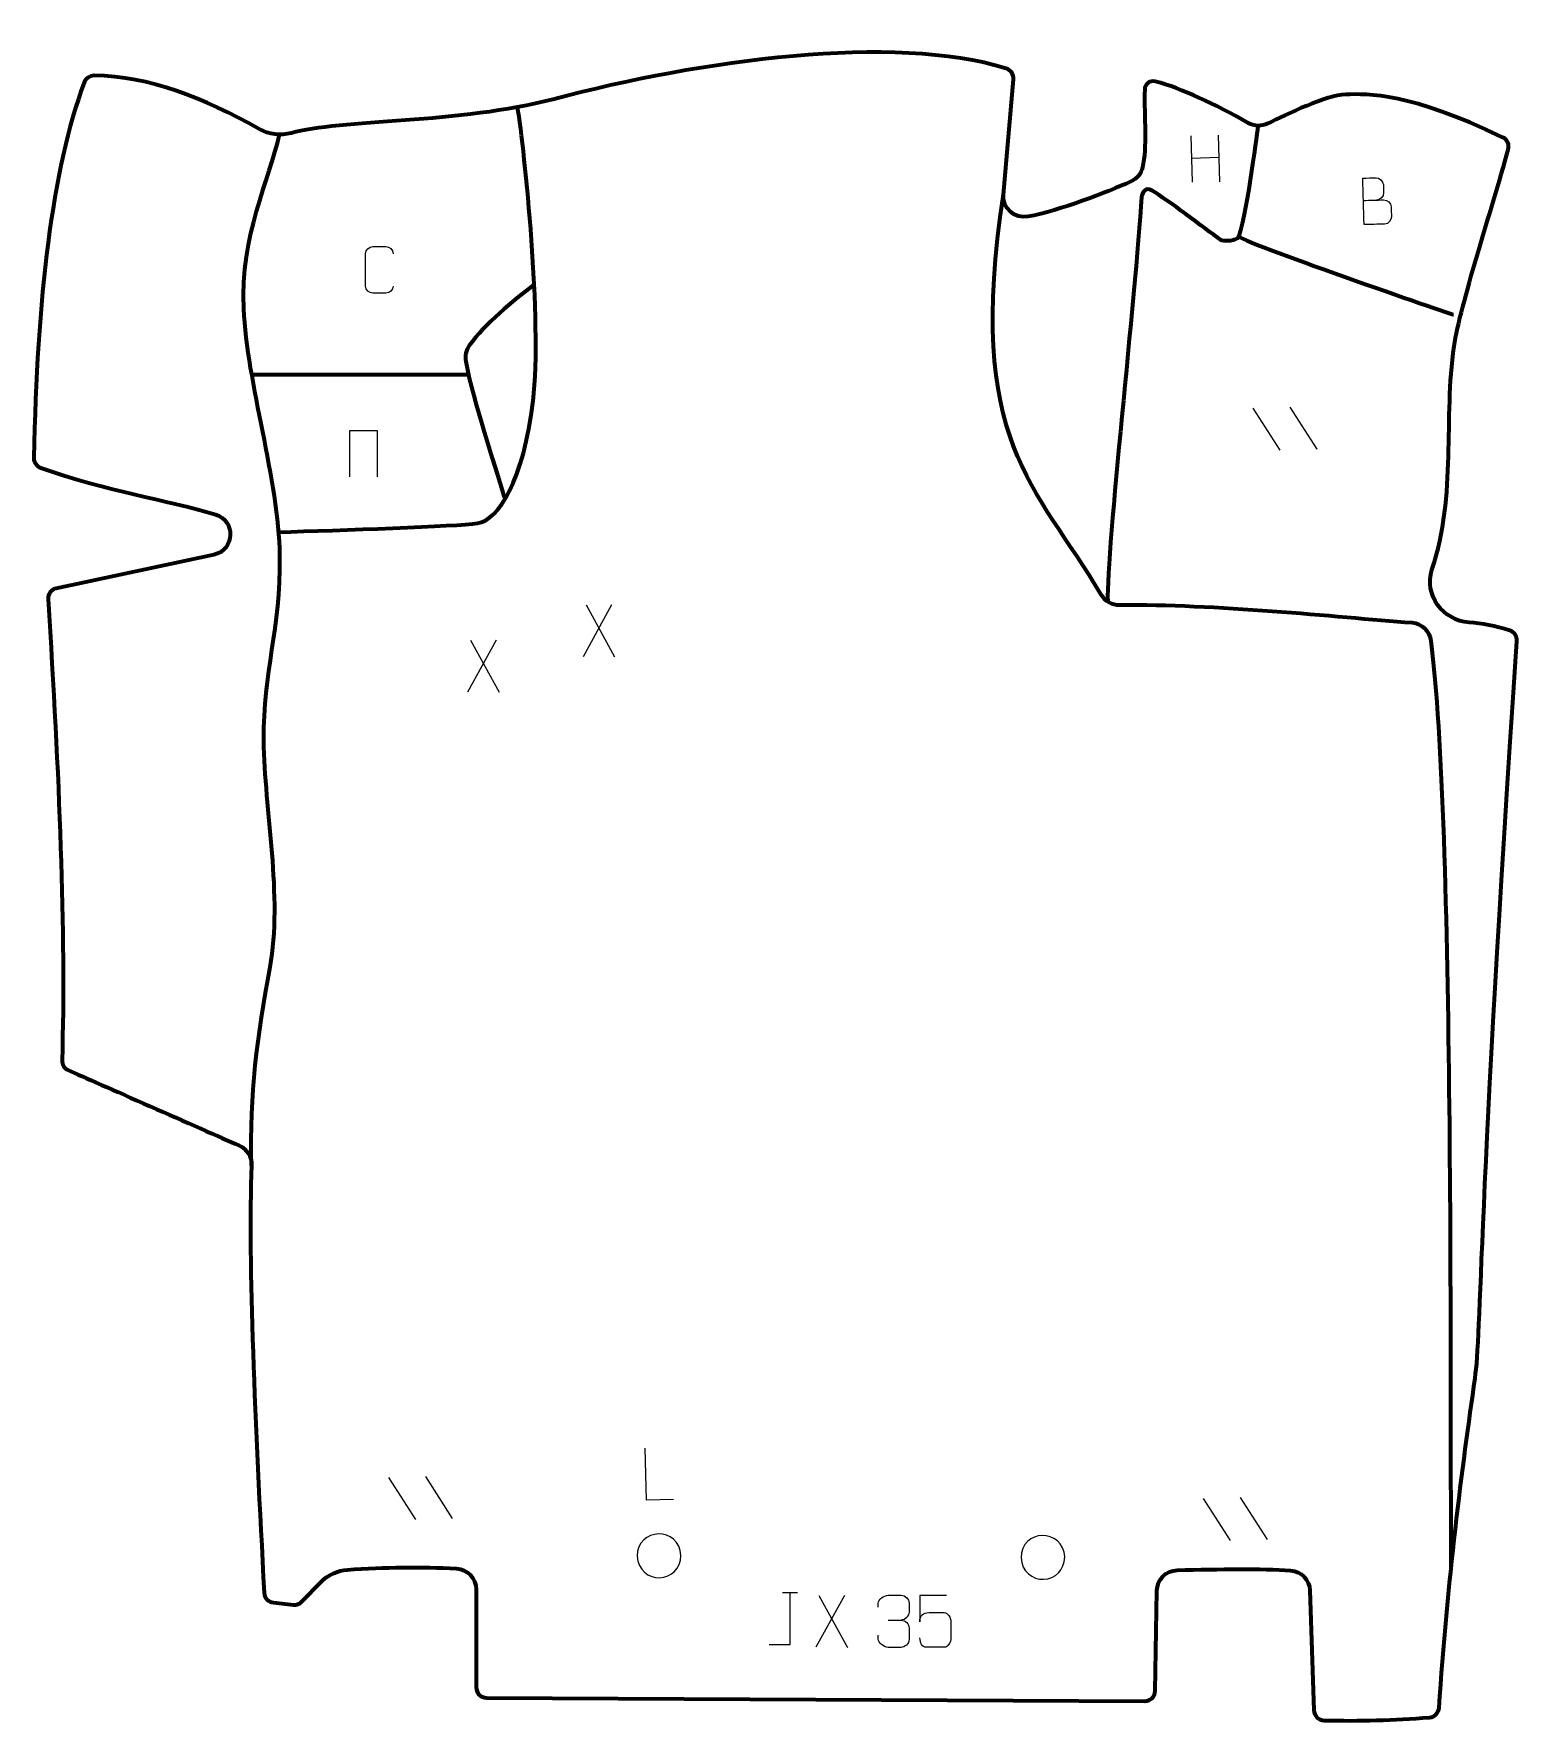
# Model space of a CAD drawing. Header units: millimetres. Extents: x -362 to 350, y -396 to 414.
import ezdxf

# ---------------------------------------------------------------- set-up
doc = ezdxf.new("R2010")
doc.units = ezdxf.units.MM
doc.header["$MEASUREMENT"] = 0
doc.layers.add('layer 1', color=7, linetype='Continuous', plot=False)
doc.layers.add('layer 2', color=7, linetype='Continuous')
doc.layers.add('layer 3', color=7, linetype='Continuous')

msp = doc.modelspace()

# ---------------------------------------------------------------- linework, layer by layer
at = {"layer": 'layer 1', "color": 250, "lineweight": 9}
for points in [[(193.5233, 364.522), (193.5233, 364.522), (194.1342, 342.3377), (194.1342, 342.3377)], [(206.634, 364.883), (206.634, 364.883), (207.2492, 342.5412), (207.2492, 342.5412)], [(193.8337, 353.8841), (193.8337, 353.8841), (206.927, 354.2446), (206.927, 354.2446)], [(223.3439, 233.9076), (223.3439, 233.9076), (236.269, 213.7114), (236.269, 213.7114)], [(241.0671, 234.3956), (241.0671, 234.3956), (253.9921, 214.1995), (253.9921, 214.1995)], [(-191.5721, -279.3578), (-191.5721, -279.3578), (-178.6471, -299.554), (-178.6471, -299.554)], [(-173.849, -278.8698), (-173.849, -278.8698), (-160.9239, -299.0659), (-160.9239, -299.0659)], [(199.4729, -289.4533), (199.4729, -289.4533), (212.398, -309.6494), (212.398, -309.6494)], [(217.1961, -288.9652), (217.1961, -288.9652), (230.1212, -309.1614), (230.1212, -309.1614)]]:
    msp.add_open_spline(points, degree=3, dxfattribs=at)
for points, knots in [([(276.3272, 333.5401), (279.585, 333.6301), (282.8431, 333.7199), (286.1015, 333.8092), (286.1015, 333.8092), (287.8707, 333.8425), (289.6357, 332.3354), (289.6862, 330.5004), (289.6862, 330.5004), (289.7137, 329.49), (289.7889, 326.7597), (289.8171, 325.749), (289.8171, 325.749), (289.8787, 324.0859), (288.5476, 322.2448), (286.4686, 322.2027), (286.4686, 322.2027), (283.2098, 322.1133), (279.9514, 322.0236), (276.6933, 321.9335), (276.6933, 321.9335), (276.4882, 329.3811), (276.2831, 336.8284), (276.0781, 344.2754), (276.0781, 344.2754), (278.2034, 344.3339), (280.329, 344.3924), (282.4547, 344.4509), (282.4547, 344.4509), (283.9591, 344.5082), (285.8836, 342.8493), (285.9478, 341.0927), (285.9478, 341.0927), (285.9984, 339.2429), (286.002, 339.1122), (286.0533, 337.262), (286.0533, 337.262), (286.1197, 335.4125), (284.5039, 333.7498), (282.7038, 333.7157)], [0, 0, 0, 0, 0.09090909, 0.09090909, 0.09090909, 0.09090909, 0.18181818, 0.18181818, 0.18181818, 0.18181818, 0.27272727, 0.27272727, 0.27272727, 0.27272727, 0.36363636, 0.36363636, 0.36363636, 0.36363636, 0.45454545, 0.45454545, 0.45454545, 0.45454545, 0.54545455, 0.54545455, 0.54545455, 0.54545455, 0.63636364, 0.63636364, 0.63636364, 0.63636364, 0.72727273, 0.72727273, 0.72727273, 0.72727273, 0.81818182, 0.81818182, 0.81818182, 0.81818182, 1, 1, 1, 1]), ([(112.0473, -317.859), (111.9352, -311.2191), (117.1014, -307.2294), (122.2574, -307.1845), (122.2574, -307.1845), (127.4081, -306.9456), (132.7919, -310.8623), (133.0454, -317.4982), (133.0454, -317.4982), (132.8495, -323.8353), (128.5203, -327.9867), (122.8353, -328.1727), (122.8353, -328.1727), (117.6846, -328.4116), (112.3008, -324.4949), (112.0473, -317.859)], [0, 0, 0, 0, 0.2, 0.2, 0.2, 0.2, 0.4, 0.4, 0.4, 0.4, 0.6, 0.6, 0.6, 0.6, 1, 1, 1, 1])]:
    msp.add_open_spline(points, degree=3, knots=knots, dxfattribs=at)
at = {"layer": 'layer 1', "color": 142, "lineweight": 200}
msp.add_open_spline([(216.5461, 316.4463), (214.4856, 314.7862), (319.981, 278.4737), (319.5836, 278.7558)], degree=3, dxfattribs=at)
at = {"layer": 'layer 2', "color": 230, "lineweight": 200}
msp.add_open_spline([(-251.2442, -334.7072), (-255.5222, -253.7716), (-259.1662, -176.3521), (-257.2945, -129.5433), (-257.2945, -129.5433), (-257.1302, -125.4361), (-259.4928, -121.6509), (-263.2548, -119.9949), (-263.2548, -119.9949), (-281.1912, -112.1012), (-332.183, -89.6597), (-345.2759, -83.8976), (-345.2759, -83.8976), (-347.1414, -83.0766), (-348.3221, -81.2076), (-348.2579, -79.1706), (-348.2579, -79.1706), (-346.3392, -18.4696), (-349.7054, 58.9042), (-354.9386, 142.1697), (-354.9386, 142.1697), (-355.0942, 144.6429), (-353.416, 146.8588), (-350.9924, 147.3758), (-350.9924, 147.3758), (-350.9924, 147.3758), (-275.4301, 163.5013), (-275.4301, 163.5013), (-275.4301, 163.5013), (-265.3283, 165.657), (-264.7218, 179.8643), (-274.6103, 182.8508), (-274.6103, 182.8508), (-298.4167, 190.0405), (-327.2963, 194.0802), (-358.4722, 205.2514), (-358.4722, 205.2514), (-360.4911, 205.9747), (-361.8265, 207.9093), (-361.785, 210.0529), (-361.785, 210.0529), (-360.3075, 286.3518), (-353.1577, 348.6597), (-337.5978, 390.2224), (-337.5978, 390.2224), (-336.8597, 392.1933), (-334.9525, 393.4701), (-332.8482, 393.4497), (-332.8482, 393.4497), (-306.4003, 393.1933), (-280.4788, 382.9446), (-253.4984, 367.7867), (-253.4984, 367.7867), (-248.865, 365.1839), (-243.3835, 364.4642), (-238.2686, 365.9055), (-238.2686, 365.9055), (-215.771, 372.2439), (-156.4456, 370.4888), (-112.6993, 382.0591), (-112.6993, 382.0591), (-41.2504, 400.9565), (50.8694, 413.5549), (104.9072, 396.9184), (104.9072, 396.9184), (107.1552, 396.2261), (108.6095, 394.0532), (108.4068, 391.7099), (108.4068, 391.7099), (108.4068, 391.7099), (103.6297, 336.4698), (103.6297, 336.4698), (103.6297, 336.4698), (103.058, 329.8613), (108.9592, 324.5377), (115.4741, 325.7854), (115.4741, 325.7854), (130.6624, 328.6942), (153.1341, 337.4306), (164.7407, 342.6094), (164.7407, 342.6094), (167.5625, 343.8687), (169.6731, 346.3601), (170.3673, 349.3713), (170.3673, 349.3713), (172.5862, 359.0044), (171.0568, 373.227), (171.4138, 386.9209), (171.4138, 386.9209), (171.4809, 389.5036), (173.9606, 391.3213), (176.4573, 390.6591), (176.4573, 390.6591), (189.5357, 387.1905), (204.7192, 379.9804), (221.0661, 370.704), (221.0661, 370.704), (223.9596, 369.0618), (227.48, 368.966), (230.4573, 370.4516), (230.4573, 370.4516), (239.4745, 374.9511), (258.9659, 384.1712), (267.7352, 384.4126), (267.7352, 384.4126), (279.0356, 384.7238), (298.3837, 385.3003), (343.2669, 363.838), (343.2669, 363.838), (345.4548, 362.7918), (346.5761, 360.3252), (345.9276, 357.9883), (345.9276, 357.9883), (337.6399, 328.1329), (322.9202, 283.6264), (319.9461, 263.6388), (319.9461, 263.6388), (314.7433, 228.672), (321.4061, 192.983), (309.2935, 156.2379), (309.2935, 156.2379), (305.3532, 144.2839), (314.5354, 131.8948), (327.0908, 131.0042), (327.0908, 131.0042), (333.3276, 130.5619), (339.8445, 129.461), (346.6491, 127.1744), (346.6491, 127.1744), (348.8112, 126.4477), (350.2203, 124.3631), (350.0659, 122.0871), (350.0659, 122.0871), (331.693, -148.5292), (333.0228, -210.7137), (329.9808, -231.7491), (329.9808, -231.7491), (323.9115, -273.7249), (316.6787, -330.003), (312.6937, -389.8219), (312.6937, -389.8219), (312.5286, -392.3), (310.5752, -394.2831), (308.0998, -394.4833), (308.0998, -394.4833), (291.0983, -395.8588), (274.2219, -396.3291), (257.4709, -395.9021), (257.4709, -395.9021), (254.823, -395.8345), (252.687, -393.7138), (252.5989, -391.0669), (252.5989, -391.0669), (252.5989, -391.0669), (250.6913, -333.5949), (250.6913, -333.5949), (250.6913, -333.5949), (250.5215, -328.4777), (246.5169, -324.3121), (241.41, -323.9513), (241.41, -323.9513), (227.3887, -322.9603), (207.6868, -323.2869), (187.0217, -323.8375), (187.0217, -323.8375), (181.6716, -323.9802), (177.3809, -328.3101), (177.2882, -333.6613), (177.2882, -333.6613), (177.2882, -333.6613), (176.4559, -381.7046), (176.4559, -381.7046), (176.4559, -381.7046), (176.4089, -384.4413), (174.1699, -386.631), (171.4327, -386.6178), (171.4327, -386.6178), (171.4327, -386.6178), (-144.4734, -385.0867), (-144.4734, -385.0867), (-144.4734, -385.0867), (-147.2229, -385.0735), (-149.4455, -382.843), (-149.4493, -380.0938), (-149.4493, -380.0938), (-149.4493, -380.0938), (-149.5135, -333.0596), (-149.5135, -333.0596), (-149.5135, -333.0596), (-149.5206, -327.7609), (-153.6589, -323.3907), (-158.9486, -323.086), (-158.9486, -323.086), (-175.8646, -322.1136), (-193.2879, -322.3309), (-211.1574, -323.5927), (-211.1574, -323.5927), (-216.0639, -323.9392), (-220.6706, -326.0886), (-224.0954, -329.6188), (-224.0954, -329.6188), (-224.0954, -329.6188), (-233.1188, -338.9209), (-233.1188, -338.9209), (-233.1188, -338.9209), (-234.1867, -340.0217), (-235.7007, -340.5713), (-237.2265, -340.4121), (-237.2265, -340.4121), (-237.2265, -340.4121), (-246.7698, -339.4164), (-246.7698, -339.4164), (-246.7698, -339.4164), (-249.2166, -339.1612), (-251.1145, -337.1638), (-251.2442, -334.7072)], degree=3, knots=[0, 0, 0, 0, 0.01818182, 0.01818182, 0.01818182, 0.01818182, 0.03636364, 0.03636364, 0.03636364, 0.03636364, 0.05454545, 0.05454545, 0.05454545, 0.05454545, 0.07272727, 0.07272727, 0.07272727, 0.07272727, 0.09090909, 0.09090909, 0.09090909, 0.09090909, 0.10909091, 0.10909091, 0.10909091, 0.10909091, 0.12727273, 0.12727273, 0.12727273, 0.12727273, 0.14545455, 0.14545455, 0.14545455, 0.14545455, 0.16363636, 0.16363636, 0.16363636, 0.16363636, 0.18181818, 0.18181818, 0.18181818, 0.18181818, 0.2, 0.2, 0.2, 0.2, 0.21818182, 0.21818182, 0.21818182, 0.21818182, 0.23636364, 0.23636364, 0.23636364, 0.23636364, 0.25454545, 0.25454545, 0.25454545, 0.25454545, 0.27272727, 0.27272727, 0.27272727, 0.27272727, 0.29090909, 0.29090909, 0.29090909, 0.29090909, 0.30909091, 0.30909091, 0.30909091, 0.30909091, 0.32727273, 0.32727273, 0.32727273, 0.32727273, 0.34545455, 0.34545455, 0.34545455, 0.34545455, 0.36363636, 0.36363636, 0.36363636, 0.36363636, 0.38181818, 0.38181818, 0.38181818, 0.38181818, 0.4, 0.4, 0.4, 0.4, 0.41818182, 0.41818182, 0.41818182, 0.41818182, 0.43636364, 0.43636364, 0.43636364, 0.43636364, 0.45454545, 0.45454545, 0.45454545, 0.45454545, 0.47272727, 0.47272727, 0.47272727, 0.47272727, 0.49090909, 0.49090909, 0.49090909, 0.49090909, 0.50909091, 0.50909091, 0.50909091, 0.50909091, 0.52727273, 0.52727273, 0.52727273, 0.52727273, 0.54545455, 0.54545455, 0.54545455, 0.54545455, 0.56363636, 0.56363636, 0.56363636, 0.56363636, 0.58181818, 0.58181818, 0.58181818, 0.58181818, 0.6, 0.6, 0.6, 0.6, 0.61818182, 0.61818182, 0.61818182, 0.61818182, 0.63636364, 0.63636364, 0.63636364, 0.63636364, 0.65454545, 0.65454545, 0.65454545, 0.65454545, 0.67272727, 0.67272727, 0.67272727, 0.67272727, 0.69090909, 0.69090909, 0.69090909, 0.69090909, 0.70909091, 0.70909091, 0.70909091, 0.70909091, 0.72727273, 0.72727273, 0.72727273, 0.72727273, 0.74545455, 0.74545455, 0.74545455, 0.74545455, 0.76363636, 0.76363636, 0.76363636, 0.76363636, 0.78181818, 0.78181818, 0.78181818, 0.78181818, 0.8, 0.8, 0.8, 0.8, 0.81818182, 0.81818182, 0.81818182, 0.81818182, 0.83636364, 0.83636364, 0.83636364, 0.83636364, 0.85454545, 0.85454545, 0.85454545, 0.85454545, 0.87272727, 0.87272727, 0.87272727, 0.87272727, 0.89090909, 0.89090909, 0.89090909, 0.89090909, 0.90909091, 0.90909091, 0.90909091, 0.90909091, 0.92727273, 0.92727273, 0.92727273, 0.92727273, 0.94545455, 0.94545455, 0.94545455, 0.94545455, 0.96363636, 0.96363636, 0.96363636, 0.96363636, 1, 1, 1, 1], dxfattribs=at)
at = {"layer": 'layer 2', "color": 250, "lineweight": 9}
for points, knots in [([(-189.2713, 292.4713), (-189.3965, 290.3903), (-190.8987, 289.0651), (-192.8224, 289.0554), (-192.8224, 289.0554), (-194.911, 289.0557), (-196.9996, 289.0557), (-199.0879, 289.0554), (-199.0879, 289.0554), (-200.8121, 288.961), (-202.5785, 290.6489), (-202.5685, 292.4557), (-202.5685, 292.4557), (-202.5681, 297.6239), (-202.5681, 302.7916), (-202.5685, 307.959), (-202.5685, 307.959), (-202.5647, 309.8741), (-201.0002, 311.414), (-199.0723, 311.4019), (-199.0723, 311.4019), (-196.9893, 311.4019), (-194.9058, 311.4019), (-192.8224, 311.4019), (-192.8224, 311.4019), (-191.0789, 311.4337), (-189.2952, 310.0978), (-189.2713, 307.9144)], [0, 0, 0, 0, 0.125, 0.125, 0.125, 0.125, 0.25, 0.25, 0.25, 0.25, 0.375, 0.375, 0.375, 0.375, 0.5, 0.5, 0.5, 0.5, 0.625, 0.625, 0.625, 0.625, 0.75, 0.75, 0.75, 0.75, 1, 1, 1, 1]), ([(-210.186, 200.8473), (-210.186, 200.8473), (-210.186, 223.1976), (-210.186, 223.1976), (-210.186, 223.1976), (-210.186, 223.1976), (-197.0677, 223.1976), (-197.0677, 223.1976), (-197.0677, 223.1976), (-197.0677, 223.1976), (-197.0677, 200.8473), (-197.0677, 200.8473)], [0, 0, 0, 0, 0.25, 0.25, 0.25, 0.25, 0.5, 0.5, 0.5, 0.5, 1, 1, 1, 1]), ([(-54.7872, -289.8317), (-54.7872, -289.8317), (-67.7315, -290.1882), (-67.7315, -290.1882), (-67.7315, -290.1882), (-67.7315, -290.1882), (-68.4183, -265.2441), (-68.4183, -265.2441)], [0, 0, 0, 0, 0.33333333, 0.33333333, 0.33333333, 0.33333333, 1, 1, 1, 1]), ([(-72.1931, -317.1091), (-72.3052, -310.4693), (-67.1391, -306.4796), (-61.9831, -306.4346), (-61.9831, -306.4346), (-56.8324, -306.1958), (-51.4485, -310.1124), (-51.1951, -316.7484), (-51.1951, -316.7484), (-51.391, -323.0855), (-55.7202, -327.2369), (-61.4051, -327.4229), (-61.4051, -327.4229), (-66.5558, -327.6617), (-71.9396, -323.7451), (-72.1931, -317.1091)], [0, 0, 0, 0, 0.2, 0.2, 0.2, 0.2, 0.4, 0.4, 0.4, 0.4, 0.6, 0.6, 0.6, 0.6, 1, 1, 1, 1]), ([(-8.8451, -359.5266), (-8.8451, -359.5266), (1.1769, -359.5266), (1.1769, -359.5266), (1.1769, -359.5266), (1.1769, -359.5266), (1.1769, -334.573), (1.1769, -334.573)], [0, 0, 0, 0, 0.33333333, 0.33333333, 0.33333333, 0.33333333, 1, 1, 1, 1]), ([(43.5468, -341.591), (43.5468, -341.591), (43.5468, -339.7338), (43.5468, -339.7338), (43.5468, -339.7338), (43.5325, -337.9919), (46.197, -335.8738), (48.2561, -335.8965), (48.2561, -335.8965), (50.3202, -335.8965), (52.3842, -335.8965), (54.4479, -335.8965), (54.4479, -335.8965), (56.6424, -335.8877), (58.2407, -337.7345), (58.2851, -339.6466), (58.2851, -339.6466), (58.2847, -341.0817), (58.2847, -342.5168), (58.2851, -343.9523), (58.2851, -343.9523), (58.2365, -345.6058), (56.6339, -347.8358), (54.4356, -347.8258), (54.4356, -347.8258), (56.6393, -347.837), (58.2473, -349.6402), (58.3013, -351.6997), (58.3013, -351.6997), (58.3009, -353.4844), (58.3009, -355.2691), (58.3013, -357.0542), (58.3013, -357.0542), (58.3114, -359.1156), (56.2565, -360.8787), (54.4356, -360.8706), (54.4356, -360.8706), (52.3703, -360.8703), (50.3051, -360.8703), (48.2395, -360.8706), (48.2395, -360.8706), (46.0709, -360.8591), (43.5399, -358.4589), (43.5213, -356.9971), (43.5213, -356.9971), (43.5213, -356.9971), (43.5213, -355.0885), (43.5213, -355.0885)], [0, 0, 0, 0, 0.07692308, 0.07692308, 0.07692308, 0.07692308, 0.15384615, 0.15384615, 0.15384615, 0.15384615, 0.23076923, 0.23076923, 0.23076923, 0.23076923, 0.30769231, 0.30769231, 0.30769231, 0.30769231, 0.38461538, 0.38461538, 0.38461538, 0.38461538, 0.46153846, 0.46153846, 0.46153846, 0.46153846, 0.53846154, 0.53846154, 0.53846154, 0.53846154, 0.61538462, 0.61538462, 0.61538462, 0.61538462, 0.69230769, 0.69230769, 0.69230769, 0.69230769, 0.76923077, 0.76923077, 0.76923077, 0.76923077, 0.84615385, 0.84615385, 0.84615385, 0.84615385, 1, 1, 1, 1]), ([(76.3055, -335.9287), (76.3055, -335.9287), (63.4538, -335.9287), (63.4538, -335.9287), (63.4538, -335.9287), (63.4541, -340.1593), (63.4541, -344.3902), (63.4538, -348.6214), (63.4538, -348.6214), (63.4535, -345.3113), (65.0845, -344.2395), (67.8965, -344.179), (67.8965, -344.179), (70.3361, -344.1787), (72.7756, -344.1787), (75.2148, -344.179), (75.2148, -344.179), (76.8646, -344.1722), (78.3395, -346.5527), (78.368, -348.6214), (78.368, -348.6214), (78.3677, -351.2087), (78.3677, -353.7963), (78.368, -356.384), (78.368, -356.384), (78.4142, -358.3434), (76.9148, -360.7797), (75.2889, -360.8382), (75.2889, -360.8382), (73.3324, -360.8379), (68.4374, -360.8379), (66.4804, -360.8382), (66.4804, -360.8382), (64.6349, -360.847), (63.5278, -358.8822), (63.507, -356.3311)], [0, 0, 0, 0, 0.1, 0.1, 0.1, 0.1, 0.2, 0.2, 0.2, 0.2, 0.3, 0.3, 0.3, 0.3, 0.4, 0.4, 0.4, 0.4, 0.5, 0.5, 0.5, 0.5, 0.6, 0.6, 0.6, 0.6, 0.7, 0.7, 0.7, 0.7, 0.8, 0.8, 0.8, 0.8, 1, 1, 1, 1])]:
    msp.add_open_spline(points, degree=3, knots=knots, dxfattribs=at)
for points in [[(-84.4565, 139.4176), (-84.4565, 139.4176), (-98.1971, 114.5218), (-98.1971, 114.5218)], [(-96.7425, 139.4176), (-96.7425, 139.4176), (-83.0019, 114.4641), (-83.0019, 114.4641)], [(-139.9402, 122.5306), (-139.9402, 122.5306), (-153.6808, 97.6348), (-153.6808, 97.6348)], [(-152.2262, 122.5306), (-152.2262, 122.5306), (-138.4856, 97.5771), (-138.4856, 97.5771)], [(-2.4072, -334.573), (-2.4072, -334.573), (4.761, -334.573), (4.761, -334.573)], [(27.3271, -335.9067), (27.3271, -335.9067), (13.5865, -360.8025), (13.5865, -360.8025)], [(15.0411, -335.9067), (15.0411, -335.9067), (28.7817, -360.8602), (28.7817, -360.8602)], [(48.2565, -347.8362), (48.2565, -347.8362), (54.4529, -347.8362), (54.4529, -347.8362)]]:
    msp.add_open_spline(points, degree=3, dxfattribs=at)
at = {"layer": 'layer 3', "color": 142, "lineweight": 200}
for points, knots in [([(-244.2183, 174.405), (-215.2934, 175.2153), (-158.7483, 177.1708), (-148.8243, 178.64), (-148.8243, 178.64), (-138.9004, 180.109), (-126.6707, 199.1748), (-122.1421, 237.3662), (-122.1421, 237.3662), (-117.6136, 275.5574), (-126.2188, 357.9639), (-129.5903, 378.3296)], [0, 0, 0, 0, 0.25, 0.25, 0.25, 0.25, 0.5, 0.5, 0.5, 0.5, 1, 1, 1, 1]), ([(-257.2944, -129.5432), (-258.0736, -95.0055), (-254.6319, -68.0065), (-248.3842, -34.3534), (-248.3842, -34.3534), (-242.1366, -0.7006), (-251.0544, 40.905), (-251.3782, 74.3767), (-251.3782, 74.3767), (-251.7021, 107.8489), (-243.2671, 127.2132), (-243.6568, 163.0745), (-243.6568, 163.0745), (-244.0464, 198.9361), (-259.4667, 246.3458), (-261.0349, 281.5769), (-261.0349, 281.5769), (-262.6026, 316.8083), (-248.6743, 343.549), (-243.8651, 365.1773)], [0, 0, 0, 0, 0.16666667, 0.16666667, 0.16666667, 0.16666667, 0.33333333, 0.33333333, 0.33333333, 0.33333333, 0.5, 0.5, 0.5, 0.5, 0.66666667, 0.66666667, 0.66666667, 0.66666667, 1, 1, 1, 1]), ([(225.7303, 369.4048), (225.7365, 369.0781), (220.8015, 329.71), (216.5461, 316.4463), (216.5461, 316.4463), (216.4073, 316.0137), (216.135, 315.6565), (215.771, 315.3632), (215.771, 315.3632), (213.7104, 313.7031), (208.7077, 314.0848), (208.3104, 314.3669), (208.3104, 314.3669), (199.2989, 320.7642), (182.8829, 333.3764), (174.844, 338.3969), (174.844, 338.3969), (171.8165, 340.2877), (169.9876, 336.9746), (169.887, 335.3022), (169.887, 335.3022), (167.0523, 288.1326), (152.9449, 166.0578), (153.6368, 141.0089)], [0, 0, 0, 0, 0.14285714, 0.14285714, 0.14285714, 0.14285714, 0.28571429, 0.28571429, 0.28571429, 0.28571429, 0.42857143, 0.42857143, 0.42857143, 0.42857143, 0.57142857, 0.57142857, 0.57142857, 0.57142857, 0.71428571, 0.71428571, 0.71428571, 0.71428571, 1, 1, 1, 1]), ([(318.5457, -322.3804), (317.9399, -237.1016), (320.1228, 33.3159), (308.9292, 122.1662), (308.9292, 122.1662), (308.3395, 126.8464), (304.4814, 130.4356), (299.7779, 130.7902), (299.7779, 130.7902), (262.3286, 133.6146), (204.7719, 139.8587), (159.4305, 139.2556), (159.4305, 139.2556), (155.8382, 139.2079), (152.5019, 141.086), (150.6702, 144.1768), (150.6702, 144.1768), (118.8254, 197.9069), (85.5379, 217.0361), (103.63, 336.4697)], [0, 0, 0, 0, 0.16666667, 0.16666667, 0.16666667, 0.16666667, 0.33333333, 0.33333333, 0.33333333, 0.33333333, 0.5, 0.5, 0.5, 0.5, 0.66666667, 0.66666667, 0.66666667, 0.66666667, 1, 1, 1, 1]), ([(-121.6108, 293.1919), (-132.1794, 285.1198), (-145.2572, 274.3403), (-152.7896, 263.8724), (-152.7896, 263.8724), (-154.3735, 261.6707), (-154.9615, 258.9064), (-154.459, 256.2413), (-154.459, 256.2413), (-150.5973, 235.7556), (-141.0961, 208.6571), (-136.0275, 191.149)], [0, 0, 0, 0, 0.25, 0.25, 0.25, 0.25, 0.5, 0.5, 0.5, 0.5, 1, 1, 1, 1])]:
    msp.add_open_spline(points, degree=3, knots=knots, dxfattribs=at)
msp.add_open_spline([(-257.1537, 249.986), (-257.1537, 249.986), (-153.1535, 249.9714), (-153.1535, 249.9714)], degree=3, dxfattribs=at)

doc.saveas('drawing.dxf')
